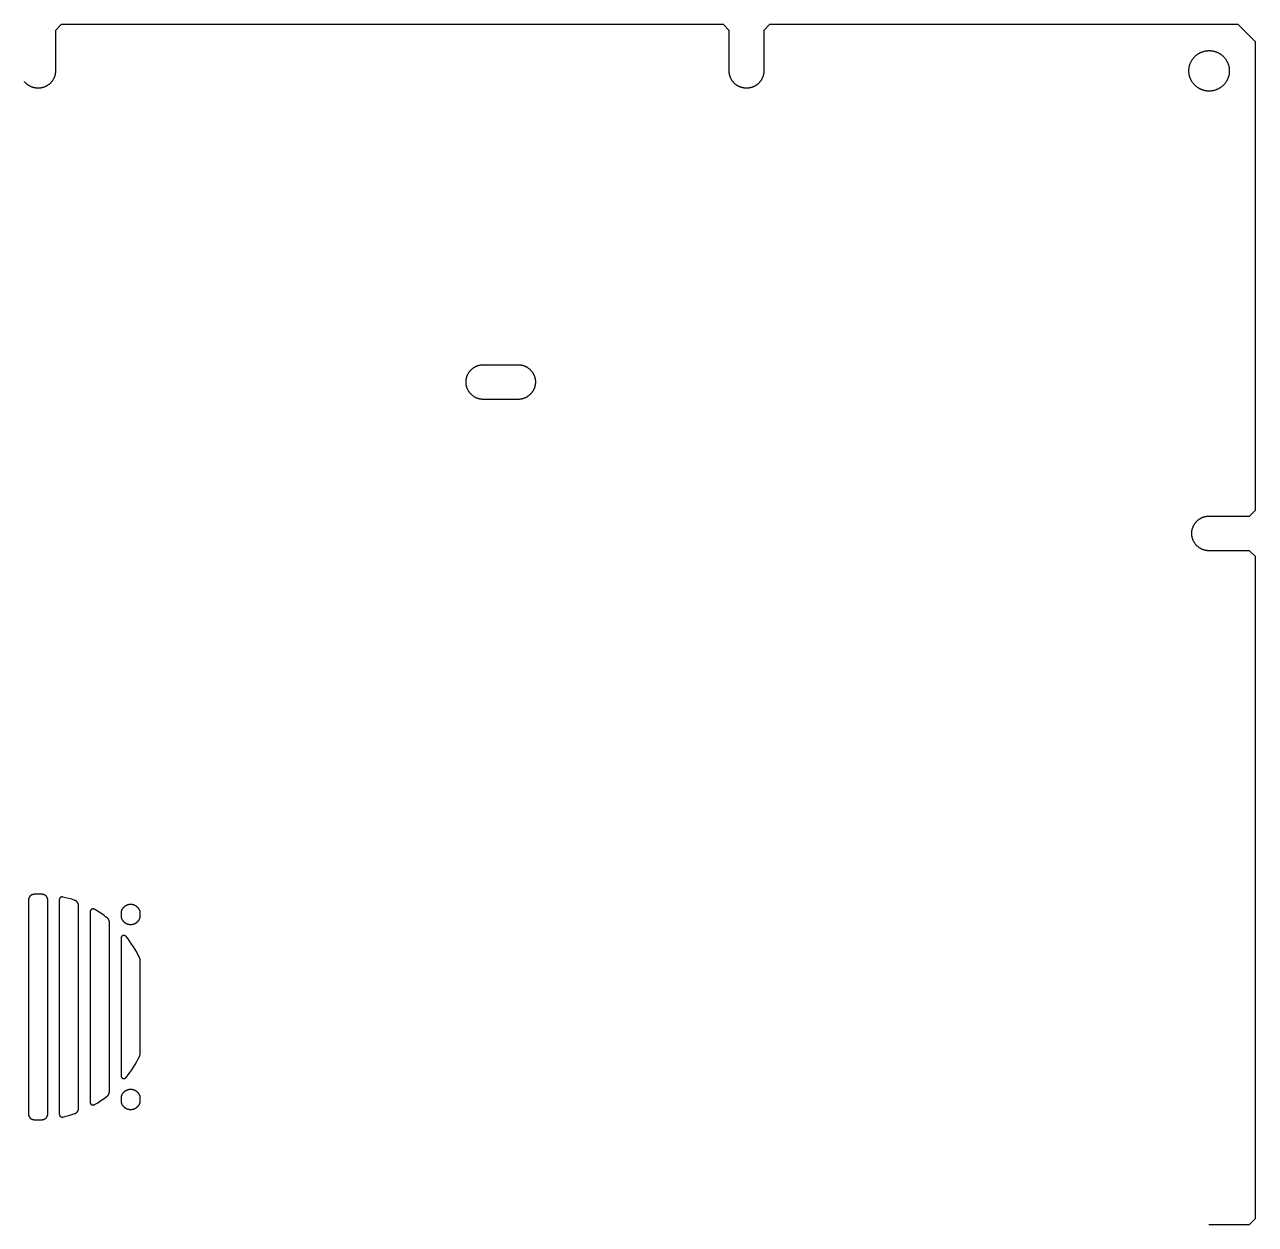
# Model space of a CAD drawing. Extents: x -931 to -510, y 22 to 443.
# Drawn here: x -722.9 to -510, y 235.5 to 443 of the extents above; entities that cross this region are included whole.
import ezdxf

# ---------------------------------------------------------------- set-up
doc = ezdxf.new("R2010")
doc.units = 0
doc.layers.add('000__杂项', color=18, linetype='CONTINUOUS')

msp = doc.modelspace()

# ---------------------------------------------------------------- linework, layer by layer
at = {"layer": '000__杂项'}
for points in [[(-716.53, 443), (-717.53, 442)], [(-602.03, 443), (-716.53, 443)], [(-601.03, 442), (-602.03, 443)], [(-594.03, 443), (-595.03, 442)], [(-513.03, 443), (-594.03, 443)], [(-510.03, 440), (-513.03, 443)], [(-717.53, 442), (-717.53, 435)], [(-601.03, 435), (-601.03, 442)], [(-595.03, 442), (-595.03, 435)], [(-510.03, 359), (-510.03, 440)], [(-717.53, 435), (-717.54, 434.93), (-717.54, 434.87), (-717.54, 434.8), (-717.55, 434.73), (-717.55, 434.66), (-717.56, 434.59), (-717.57, 434.52), (-717.58, 434.45), (-717.6, 434.38), (-717.61, 434.31), (-717.63, 434.24), (-717.65, 434.17), (-717.67, 434.1), (-717.69, 434.03), (-717.72, 433.97), (-717.75, 433.9), (-717.77, 433.83), (-717.8, 433.76), (-717.84, 433.69), (-717.87, 433.62), (-717.91, 433.56), (-717.94, 433.49), (-717.98, 433.42), (-718.02, 433.36), (-718.07, 433.29), (-718.11, 433.23), (-718.16, 433.17), (-718.21, 433.11), (-718.26, 433.05), (-718.31, 432.99), (-718.36, 432.93), (-718.41, 432.88), (-718.47, 432.82), (-718.53, 432.77), (-718.58, 432.72), (-718.64, 432.67), (-718.7, 432.62), (-718.77, 432.58), (-718.83, 432.53), (-718.89, 432.49), (-718.96, 432.45), (-719.02, 432.41), (-719.09, 432.37), (-719.16, 432.34), (-719.22, 432.3), (-719.29, 432.27), (-719.36, 432.24), (-719.43, 432.21), (-719.5, 432.18), (-719.57, 432.16), (-719.64, 432.14), (-719.71, 432.12), (-719.78, 432.1), (-719.85, 432.08), (-719.92, 432.06), (-719.99, 432.05), (-720.06, 432.04), (-720.13, 432.03), (-720.2, 432.02), (-720.27, 432.01), (-720.33, 432.01), (-720.4, 432), (-720.47, 432), (-720.53, 432), (-720.6, 432), (-720.67, 432), (-720.74, 432.01), (-720.8, 432.01), (-720.87, 432.02), (-720.94, 432.03), (-721.01, 432.04), (-721.08, 432.05), (-721.15, 432.06), (-721.22, 432.08), (-721.29, 432.1), (-721.36, 432.12), (-721.43, 432.14), (-721.5, 432.16), (-721.57, 432.18), (-721.64, 432.21), (-721.71, 432.24), (-721.78, 432.27), (-721.85, 432.3), (-721.91, 432.34), (-721.98, 432.37), (-722.05, 432.41), (-722.11, 432.45), (-722.18, 432.49), (-722.24, 432.53), (-722.3, 432.58), (-722.37, 432.62), (-722.43, 432.67), (-722.49, 432.72), (-722.54, 432.77), (-722.6, 432.82), (-722.66, 432.88), (-722.71, 432.93), (-722.76, 432.99), (-722.81, 433.05), (-722.86, 433.11), (-722.91, 433.17)], [(-595.03, 435), (-595.04, 434.93), (-595.04, 434.87), (-595.04, 434.8), (-595.05, 434.73), (-595.05, 434.66), (-595.06, 434.59), (-595.07, 434.52), (-595.08, 434.45), (-595.1, 434.38), (-595.11, 434.31), (-595.13, 434.24), (-595.15, 434.17), (-595.17, 434.1), (-595.19, 434.03), (-595.22, 433.97), (-595.25, 433.9), (-595.27, 433.83), (-595.3, 433.76), (-595.34, 433.69), (-595.37, 433.62), (-595.41, 433.56), (-595.44, 433.49), (-595.48, 433.42), (-595.52, 433.36), (-595.57, 433.29), (-595.61, 433.23), (-595.66, 433.17), (-595.71, 433.11), (-595.76, 433.05), (-595.81, 432.99), (-595.86, 432.93), (-595.91, 432.88), (-595.97, 432.82), (-596.03, 432.77), (-596.08, 432.72), (-596.14, 432.67), (-596.2, 432.62), (-596.27, 432.58), (-596.33, 432.53), (-596.39, 432.49), (-596.46, 432.45), (-596.52, 432.41), (-596.59, 432.37), (-596.66, 432.34), (-596.72, 432.3), (-596.79, 432.27), (-596.86, 432.24), (-596.93, 432.21), (-597, 432.18), (-597.07, 432.16), (-597.14, 432.14), (-597.21, 432.12), (-597.28, 432.1), (-597.35, 432.08), (-597.42, 432.06), (-597.49, 432.05), (-597.56, 432.04), (-597.63, 432.03), (-597.7, 432.02), (-597.77, 432.01), (-597.83, 432.01), (-597.9, 432), (-597.97, 432), (-598.03, 432), (-598.1, 432), (-598.17, 432), (-598.24, 432.01), (-598.3, 432.01), (-598.37, 432.02), (-598.44, 432.03), (-598.51, 432.04), (-598.58, 432.05), (-598.65, 432.06), (-598.72, 432.08), (-598.79, 432.1), (-598.86, 432.12), (-598.93, 432.14), (-599, 432.16), (-599.07, 432.18), (-599.14, 432.21), (-599.21, 432.24), (-599.28, 432.27), (-599.35, 432.3), (-599.41, 432.34), (-599.48, 432.37), (-599.55, 432.41), (-599.61, 432.45), (-599.68, 432.49), (-599.74, 432.53), (-599.8, 432.58), (-599.87, 432.62), (-599.93, 432.67), (-599.99, 432.72), (-600.04, 432.77), (-600.1, 432.82), (-600.16, 432.88), (-600.21, 432.93), (-600.26, 432.99), (-600.31, 433.05), (-600.36, 433.11), (-600.41, 433.17), (-600.46, 433.23), (-600.5, 433.29), (-600.55, 433.36), (-600.59, 433.42), (-600.63, 433.49), (-600.66, 433.56), (-600.7, 433.62), (-600.73, 433.69), (-600.77, 433.76), (-600.8, 433.83), (-600.82, 433.9), (-600.85, 433.97), (-600.88, 434.03), (-600.9, 434.1), (-600.92, 434.17), (-600.94, 434.24), (-600.96, 434.31), (-600.97, 434.38), (-600.98, 434.45), (-601, 434.52), (-601.01, 434.59), (-601.02, 434.66), (-601.02, 434.73), (-601.03, 434.8), (-601.03, 434.87), (-601.03, 434.93), (-601.03, 435)], [(-643.54, 378.18), (-643.6, 378.18), (-643.67, 378.19), (-643.74, 378.19), (-643.81, 378.2), (-643.87, 378.2), (-643.94, 378.21), (-644.01, 378.22), (-644.08, 378.23), (-644.15, 378.25), (-644.22, 378.26), (-644.29, 378.28), (-644.36, 378.3), (-644.43, 378.32), (-644.5, 378.34), (-644.57, 378.37), (-644.64, 378.39), (-644.71, 378.42), (-644.78, 378.45), (-644.85, 378.48), (-644.91, 378.52), (-644.98, 378.55), (-645.05, 378.59), (-645.11, 378.63), (-645.18, 378.67), (-645.24, 378.72), (-645.3, 378.76), (-645.37, 378.81), (-645.43, 378.85), (-645.49, 378.9), (-645.55, 378.96), (-645.6, 379.01), (-645.66, 379.06), (-645.71, 379.12), (-645.76, 379.17), (-645.82, 379.23), (-645.87, 379.29), (-645.91, 379.35), (-645.96, 379.42), (-646, 379.48), (-646.05, 379.54), (-646.09, 379.61), (-646.13, 379.67), (-646.17, 379.74), (-646.2, 379.81), (-646.24, 379.87), (-646.27, 379.94), (-646.3, 380.01), (-646.33, 380.08), (-646.35, 380.15), (-646.38, 380.22), (-646.4, 380.29), (-646.42, 380.36), (-646.44, 380.43), (-646.46, 380.5), (-646.47, 380.57), (-646.49, 380.64), (-646.5, 380.71), (-646.51, 380.78), (-646.52, 380.85), (-646.52, 380.91), (-646.53, 380.98), (-646.53, 381.05), (-646.54, 381.12), (-646.54, 381.18), (-646.54, 381.25), (-646.53, 381.32), (-646.53, 381.38), (-646.52, 381.45), (-646.52, 381.52), (-646.51, 381.59), (-646.5, 381.66), (-646.49, 381.73), (-646.47, 381.8), (-646.46, 381.87), (-646.44, 381.94), (-646.42, 382.01), (-646.4, 382.08), (-646.38, 382.15), (-646.35, 382.22), (-646.33, 382.29), (-646.3, 382.36), (-646.27, 382.43), (-646.24, 382.49), (-646.2, 382.56), (-646.17, 382.63), (-646.13, 382.69), (-646.09, 382.76), (-646.05, 382.83), (-646, 382.89), (-645.96, 382.95), (-645.91, 383.01), (-645.87, 383.07), (-645.82, 383.13), (-645.76, 383.19), (-645.71, 383.25), (-645.66, 383.3), (-645.6, 383.36), (-645.55, 383.41), (-645.49, 383.46), (-645.43, 383.51), (-645.37, 383.56), (-645.3, 383.61), (-645.24, 383.65), (-645.18, 383.69), (-645.11, 383.74), (-645.05, 383.78), (-644.98, 383.81), (-644.91, 383.85), (-644.85, 383.88), (-644.78, 383.91), (-644.71, 383.94), (-644.64, 383.97), (-644.57, 384), (-644.5, 384.02), (-644.43, 384.05), (-644.36, 384.07), (-644.29, 384.09), (-644.22, 384.1), (-644.15, 384.12), (-644.08, 384.13), (-644.01, 384.15), (-643.94, 384.16), (-643.87, 384.16), (-643.81, 384.17), (-643.74, 384.18), (-643.67, 384.18), (-643.6, 384.18), (-643.54, 384.18)], [(-643.54, 384.18), (-637.54, 384.18)], [(-637.54, 384.18), (-637.47, 384.18), (-637.4, 384.18), (-637.34, 384.18), (-637.27, 384.17), (-637.2, 384.16), (-637.13, 384.16), (-637.06, 384.15), (-636.99, 384.13), (-636.92, 384.12), (-636.85, 384.1), (-636.78, 384.09), (-636.71, 384.07), (-636.64, 384.05), (-636.57, 384.02), (-636.5, 384), (-636.43, 383.97), (-636.36, 383.94), (-636.29, 383.91), (-636.23, 383.88), (-636.16, 383.85), (-636.09, 383.81), (-636.03, 383.78), (-635.96, 383.74), (-635.89, 383.69), (-635.83, 383.65), (-635.77, 383.61), (-635.71, 383.56), (-635.65, 383.51), (-635.59, 383.46), (-635.53, 383.41), (-635.47, 383.36), (-635.42, 383.3), (-635.36, 383.25), (-635.31, 383.19), (-635.26, 383.13), (-635.21, 383.07), (-635.16, 383.01), (-635.11, 382.95), (-635.07, 382.89), (-635.03, 382.83), (-634.98, 382.76), (-634.95, 382.69), (-634.91, 382.63), (-634.87, 382.56), (-634.84, 382.49), (-634.81, 382.43), (-634.78, 382.36), (-634.75, 382.29), (-634.72, 382.22), (-634.7, 382.15), (-634.67, 382.08), (-634.65, 382.01), (-634.63, 381.94), (-634.62, 381.87), (-634.6, 381.8), (-634.59, 381.73), (-634.57, 381.66), (-634.56, 381.59), (-634.56, 381.52), (-634.55, 381.45), (-634.54, 381.38), (-634.54, 381.32), (-634.54, 381.25), (-634.54, 381.18), (-634.54, 381.12), (-634.54, 381.05), (-634.54, 380.98), (-634.55, 380.91), (-634.56, 380.85), (-634.56, 380.78), (-634.57, 380.71), (-634.59, 380.64), (-634.6, 380.57), (-634.62, 380.5), (-634.63, 380.43), (-634.65, 380.36), (-634.67, 380.29), (-634.7, 380.22), (-634.72, 380.15), (-634.75, 380.08), (-634.78, 380.01), (-634.81, 379.94), (-634.84, 379.87), (-634.87, 379.81), (-634.91, 379.74), (-634.95, 379.67), (-634.98, 379.61), (-635.03, 379.54), (-635.07, 379.48), (-635.11, 379.42), (-635.16, 379.35), (-635.21, 379.29), (-635.26, 379.23), (-635.31, 379.17), (-635.36, 379.12), (-635.42, 379.06), (-635.47, 379.01), (-635.53, 378.96), (-635.59, 378.9), (-635.65, 378.85), (-635.71, 378.81), (-635.77, 378.76), (-635.83, 378.72), (-635.89, 378.67), (-635.96, 378.63), (-636.03, 378.59), (-636.09, 378.55), (-636.16, 378.52), (-636.23, 378.48), (-636.29, 378.45), (-636.36, 378.42), (-636.43, 378.39), (-636.5, 378.37), (-636.57, 378.34), (-636.64, 378.32), (-636.71, 378.3), (-636.78, 378.28), (-636.85, 378.26), (-636.92, 378.25), (-636.99, 378.23), (-637.06, 378.22), (-637.13, 378.21), (-637.2, 378.2), (-637.27, 378.2), (-637.34, 378.19), (-637.4, 378.19), (-637.47, 378.18), (-637.54, 378.18)], [(-637.54, 378.18), (-643.54, 378.18)], [(-518.03, 352), (-518.1, 352), (-518.17, 352), (-518.24, 352.01), (-518.3, 352.01), (-518.37, 352.02), (-518.44, 352.03), (-518.51, 352.04), (-518.58, 352.05), (-518.65, 352.06), (-518.72, 352.08), (-518.79, 352.1), (-518.86, 352.12), (-518.93, 352.14), (-519, 352.16), (-519.07, 352.18), (-519.14, 352.21), (-519.21, 352.24), (-519.28, 352.27), (-519.35, 352.3), (-519.41, 352.34), (-519.48, 352.37), (-519.55, 352.41), (-519.61, 352.45), (-519.68, 352.49), (-519.74, 352.53), (-519.8, 352.58), (-519.87, 352.62), (-519.93, 352.67), (-519.99, 352.72), (-520.04, 352.77), (-520.1, 352.82), (-520.16, 352.88), (-520.21, 352.93), (-520.26, 352.99), (-520.31, 353.05), (-520.36, 353.11), (-520.41, 353.17), (-520.46, 353.23), (-520.5, 353.29), (-520.55, 353.36), (-520.59, 353.42), (-520.63, 353.49), (-520.66, 353.56), (-520.7, 353.62), (-520.73, 353.69), (-520.77, 353.76), (-520.8, 353.83), (-520.82, 353.9), (-520.85, 353.97), (-520.88, 354.03), (-520.9, 354.1), (-520.92, 354.17), (-520.94, 354.24), (-520.96, 354.31), (-520.97, 354.38), (-520.98, 354.45), (-521, 354.52), (-521.01, 354.59), (-521.02, 354.66), (-521.02, 354.73), (-521.03, 354.8), (-521.03, 354.87), (-521.03, 354.93), (-521.03, 355), (-521.03, 355.07), (-521.03, 355.13), (-521.03, 355.2), (-521.02, 355.27), (-521.02, 355.34), (-521.01, 355.41), (-521, 355.48), (-520.98, 355.55), (-520.97, 355.62), (-520.96, 355.69), (-520.94, 355.76), (-520.92, 355.83), (-520.9, 355.9), (-520.88, 355.97), (-520.85, 356.03), (-520.82, 356.1), (-520.8, 356.17), (-520.77, 356.24), (-520.73, 356.31), (-520.7, 356.38), (-520.66, 356.44), (-520.63, 356.51), (-520.59, 356.58), (-520.55, 356.64), (-520.5, 356.71), (-520.46, 356.77), (-520.41, 356.83), (-520.36, 356.89), (-520.31, 356.95), (-520.26, 357.01), (-520.21, 357.07), (-520.16, 357.12), (-520.1, 357.18), (-520.04, 357.23), (-519.99, 357.28), (-519.93, 357.33), (-519.87, 357.38), (-519.8, 357.42), (-519.74, 357.47), (-519.68, 357.51), (-519.61, 357.55), (-519.55, 357.59), (-519.48, 357.63), (-519.41, 357.66), (-519.35, 357.7), (-519.28, 357.73), (-519.21, 357.76), (-519.14, 357.79), (-519.07, 357.82), (-519, 357.84), (-518.93, 357.86), (-518.86, 357.88), (-518.79, 357.9), (-518.72, 357.92), (-518.65, 357.94), (-518.58, 357.95), (-518.51, 357.96), (-518.44, 357.97), (-518.37, 357.98), (-518.3, 357.99), (-518.24, 357.99), (-518.17, 358), (-518.1, 358), (-518.03, 358)], [(-518.03, 358), (-511.03, 358)], [(-511.03, 358), (-510.03, 359)], [(-511.03, 352), (-518.03, 352)], [(-510.03, 351), (-511.03, 352)], [(-510.03, 236.5), (-510.03, 351)], [(-718.87, 291.59), (-718.87, 291.61), (-718.87, 291.63), (-718.87, 291.65), (-718.87, 291.67), (-718.87, 291.7), (-718.88, 291.72), (-718.88, 291.74), (-718.88, 291.76), (-718.89, 291.79), (-718.89, 291.81), (-718.9, 291.83), (-718.9, 291.85), (-718.91, 291.88), (-718.92, 291.9), (-718.93, 291.92), (-718.93, 291.95), (-718.94, 291.97), (-718.95, 291.99), (-718.96, 292.01), (-718.97, 292.03), (-718.99, 292.06), (-719, 292.08), (-719.01, 292.1), (-719.02, 292.12), (-719.04, 292.14), (-719.05, 292.16), (-719.07, 292.18), (-719.08, 292.2), (-719.1, 292.22), (-719.11, 292.24), (-719.13, 292.26), (-719.15, 292.28), (-719.16, 292.3), (-719.18, 292.31), (-719.2, 292.33), (-719.22, 292.35), (-719.24, 292.36), (-719.26, 292.38), (-719.28, 292.39), (-719.3, 292.41), (-719.32, 292.42), (-719.34, 292.44), (-719.36, 292.45), (-719.38, 292.46), (-719.41, 292.47), (-719.43, 292.48), (-719.45, 292.49), (-719.47, 292.5), (-719.49, 292.51), (-719.52, 292.52), (-719.54, 292.53), (-719.56, 292.54), (-719.59, 292.55), (-719.61, 292.55), (-719.63, 292.56), (-719.65, 292.56), (-719.68, 292.57), (-719.7, 292.57), (-719.72, 292.58), (-719.74, 292.58), (-719.77, 292.58), (-719.79, 292.58), (-719.81, 292.58), (-719.83, 292.59), (-720.18, 292.6), (-720.53, 292.6), (-720.89, 292.6), (-721.24, 292.59), (-721.26, 292.58), (-721.28, 292.58), (-721.3, 292.58), (-721.33, 292.58), (-721.35, 292.58), (-721.37, 292.57), (-721.39, 292.57), (-721.42, 292.56), (-721.44, 292.56), (-721.46, 292.55), (-721.48, 292.55), (-721.51, 292.54), (-721.53, 292.53), (-721.55, 292.52), (-721.58, 292.51), (-721.6, 292.5), (-721.62, 292.49), (-721.64, 292.48), (-721.66, 292.47), (-721.69, 292.46), (-721.71, 292.45), (-721.73, 292.44), (-721.75, 292.42), (-721.77, 292.41), (-721.79, 292.39), (-721.81, 292.38), (-721.83, 292.36), (-721.85, 292.35), (-721.87, 292.33), (-721.89, 292.31), (-721.91, 292.3), (-721.92, 292.28), (-721.94, 292.26), (-721.96, 292.24), (-721.97, 292.22), (-721.99, 292.2), (-722, 292.18), (-722.02, 292.16), (-722.03, 292.14), (-722.05, 292.12), (-722.06, 292.1), (-722.07, 292.08), (-722.08, 292.06), (-722.1, 292.03), (-722.11, 292.01), (-722.12, 291.99), (-722.13, 291.97), (-722.14, 291.95), (-722.14, 291.92), (-722.15, 291.9), (-722.16, 291.88), (-722.16, 291.85), (-722.17, 291.83), (-722.18, 291.81), (-722.18, 291.79), (-722.19, 291.76), (-722.19, 291.74), (-722.19, 291.72), (-722.2, 291.7), (-722.2, 291.67), (-722.2, 291.65), (-722.2, 291.63), (-722.2, 291.61), (-722.2, 291.59)], [(-722.2, 291.59), (-722.2, 254.61)], [(-718.87, 254.61), (-718.87, 291.59)], [(-716.26, 292.12), (-716.27, 292.13), (-716.28, 292.13), (-716.3, 292.13), (-716.31, 292.13), (-716.32, 292.13), (-716.33, 292.13), (-716.35, 292.14), (-716.36, 292.14), (-716.37, 292.14), (-716.39, 292.14), (-716.4, 292.14), (-716.41, 292.13), (-716.43, 292.13), (-716.44, 292.13), (-716.46, 292.13), (-716.47, 292.13), (-716.48, 292.12), (-716.5, 292.12), (-716.51, 292.12), (-716.52, 292.11), (-716.54, 292.11), (-716.55, 292.1), (-716.57, 292.1), (-716.58, 292.09), (-716.59, 292.08), (-716.61, 292.08), (-716.62, 292.07), (-716.63, 292.06), (-716.64, 292.05), (-716.66, 292.04), (-716.67, 292.04), (-716.68, 292.03), (-716.69, 292.02), (-716.7, 292.01), (-716.71, 292), (-716.73, 291.99), (-716.74, 291.98), (-716.75, 291.96), (-716.75, 291.95), (-716.76, 291.94), (-716.77, 291.93), (-716.78, 291.92), (-716.79, 291.91), (-716.8, 291.89), (-716.8, 291.88), (-716.81, 291.87), (-716.82, 291.85), (-716.82, 291.84), (-716.83, 291.83), (-716.83, 291.82), (-716.84, 291.8), (-716.84, 291.79), (-716.85, 291.78), (-716.85, 291.76), (-716.85, 291.75), (-716.86, 291.74), (-716.86, 291.72), (-716.86, 291.71), (-716.86, 291.7), (-716.87, 291.69), (-716.87, 291.67), (-716.87, 291.66), (-716.87, 291.65), (-716.87, 291.64)], [(-716.87, 291.64), (-716.87, 254.56)], [(-713.53, 290.6), (-713.54, 290.63), (-713.54, 290.65), (-713.54, 290.67), (-713.54, 290.69), (-713.54, 290.7), (-713.54, 290.72), (-713.54, 290.74), (-713.55, 290.76), (-713.55, 290.78), (-713.55, 290.79), (-713.56, 290.81), (-713.56, 290.83), (-713.57, 290.85), (-713.57, 290.87), (-713.58, 290.88), (-713.58, 290.9), (-713.59, 290.92), (-713.59, 290.94), (-713.6, 290.96), (-713.61, 290.98), (-713.62, 290.99), (-713.62, 291.01), (-713.63, 291.03), (-713.64, 291.05), (-713.65, 291.06), (-713.66, 291.08), (-713.67, 291.1), (-713.68, 291.12), (-713.69, 291.13), (-713.7, 291.15), (-713.71, 291.17), (-713.72, 291.18), (-713.73, 291.2), (-713.75, 291.21), (-713.76, 291.23), (-713.77, 291.25), (-713.79, 291.26), (-713.8, 291.28), (-713.81, 291.29), (-713.83, 291.31), (-713.84, 291.32), (-713.86, 291.33), (-713.87, 291.35), (-713.89, 291.36), (-713.9, 291.37), (-713.92, 291.39), (-713.93, 291.4), (-713.95, 291.41), (-713.97, 291.42), (-713.98, 291.43), (-714, 291.44), (-714.02, 291.45), (-714.03, 291.46), (-714.05, 291.47), (-714.07, 291.48), (-714.09, 291.49), (-714.1, 291.5), (-714.12, 291.51), (-714.14, 291.52), (-714.16, 291.52), (-714.17, 291.53), (-714.19, 291.54), (-714.21, 291.54), (-714.73, 291.72), (-715.25, 291.87), (-715.76, 292), (-716.26, 292.12)], [(-713.53, 255.6), (-713.53, 290.6)], [(-710.78, 289.99), (-710.8, 289.99), (-710.81, 290), (-710.82, 290.01), (-710.83, 290.01), (-710.85, 290.02), (-710.86, 290.02), (-710.88, 290.03), (-710.89, 290.03), (-710.9, 290.04), (-710.92, 290.04), (-710.94, 290.04), (-710.95, 290.05), (-710.97, 290.05), (-710.98, 290.05), (-711, 290.05), (-711.02, 290.05), (-711.03, 290.05), (-711.05, 290.05), (-711.07, 290.05), (-711.08, 290.05), (-711.1, 290.05), (-711.12, 290.05), (-711.13, 290.04), (-711.14, 290.04), (-711.14, 290.04), (-711.15, 290.04), (-711.16, 290.04), (-711.17, 290.03), (-711.18, 290.03), (-711.19, 290.03), (-711.19, 290.03), (-711.2, 290.02), (-711.21, 290.02), (-711.22, 290.02), (-711.23, 290.01), (-711.24, 290.01), (-711.24, 290.01), (-711.25, 290), (-711.26, 290), (-711.27, 289.99), (-711.28, 289.99), (-711.28, 289.99), (-711.29, 289.98), (-711.3, 289.98), (-711.31, 289.97), (-711.32, 289.97), (-711.32, 289.96), (-711.33, 289.96), (-711.34, 289.95), (-711.34, 289.95), (-711.35, 289.94), (-711.36, 289.93), (-711.37, 289.93), (-711.37, 289.92), (-711.38, 289.92), (-711.38, 289.91), (-711.39, 289.9), (-711.4, 289.9), (-711.4, 289.89), (-711.41, 289.88), (-711.41, 289.88), (-711.42, 289.87), (-711.43, 289.86), (-711.44, 289.84), (-711.45, 289.83), (-711.46, 289.82), (-711.47, 289.8), (-711.48, 289.79), (-711.48, 289.77), (-711.49, 289.76), (-711.5, 289.74), (-711.5, 289.73), (-711.51, 289.71), (-711.51, 289.7), (-711.52, 289.68), (-711.52, 289.67), (-711.52, 289.65), (-711.53, 289.64), (-711.53, 289.62), (-711.53, 289.61), (-711.53, 289.59), (-711.53, 289.58), (-711.53, 289.57), (-711.53, 289.55)], [(-711.53, 289.55), (-711.53, 256.64)], [(-708.2, 287.72), (-708.2, 287.75), (-708.2, 287.77), (-708.2, 287.8), (-708.21, 287.82), (-708.21, 287.85), (-708.21, 287.88), (-708.22, 287.9), (-708.22, 287.93), (-708.23, 287.96), (-708.24, 287.98), (-708.24, 288.01), (-708.25, 288.04), (-708.26, 288.07), (-708.27, 288.09), (-708.28, 288.12), (-708.3, 288.14), (-708.31, 288.17), (-708.32, 288.2), (-708.34, 288.22), (-708.35, 288.25), (-708.37, 288.27), (-708.38, 288.3), (-708.4, 288.32), (-708.42, 288.34), (-708.44, 288.37), (-708.46, 288.39), (-708.48, 288.41), (-708.5, 288.43), (-708.52, 288.45), (-708.54, 288.47), (-708.57, 288.49), (-708.59, 288.51), (-708.87, 288.72), (-709.14, 288.92), (-709.69, 289.31), (-710.24, 289.66), (-710.78, 289.99)], [(-702.87, 289.54), (-702.88, 289.58), (-702.89, 289.61), (-702.9, 289.64), (-702.91, 289.68), (-702.92, 289.71), (-702.93, 289.74), (-702.95, 289.77), (-702.96, 289.81), (-702.98, 289.84), (-702.99, 289.87), (-703.01, 289.9), (-703.03, 289.94), (-703.04, 289.97), (-703.06, 290), (-703.08, 290.03), (-703.1, 290.06), (-703.12, 290.09), (-703.14, 290.12), (-703.17, 290.15), (-703.19, 290.18), (-703.21, 290.21), (-703.24, 290.23), (-703.26, 290.26), (-703.29, 290.29), (-703.31, 290.31), (-703.34, 290.34), (-703.36, 290.37), (-703.39, 290.39), (-703.42, 290.41), (-703.45, 290.44), (-703.48, 290.46), (-703.5, 290.48), (-703.53, 290.5), (-703.56, 290.52), (-703.59, 290.54), (-703.63, 290.56), (-703.66, 290.58), (-703.69, 290.6), (-703.72, 290.62), (-703.75, 290.64), (-703.78, 290.65), (-703.82, 290.67), (-703.85, 290.68), (-703.88, 290.69), (-703.91, 290.71), (-703.95, 290.72), (-703.98, 290.73), (-704.01, 290.74), (-704.05, 290.75), (-704.08, 290.76), (-704.11, 290.77), (-704.15, 290.78), (-704.18, 290.79), (-704.21, 290.79), (-704.24, 290.8), (-704.28, 290.8), (-704.31, 290.81), (-704.34, 290.81), (-704.38, 290.82), (-704.41, 290.82), (-704.44, 290.82), (-704.47, 290.82), (-704.5, 290.82), (-704.53, 290.82), (-704.57, 290.82), (-704.6, 290.82), (-704.63, 290.82), (-704.66, 290.82), (-704.69, 290.82), (-704.73, 290.81), (-704.76, 290.81), (-704.79, 290.8), (-704.83, 290.8), (-704.86, 290.79), (-704.89, 290.79), (-704.92, 290.78), (-704.96, 290.77), (-704.99, 290.76), (-705.02, 290.75), (-705.06, 290.74), (-705.09, 290.73), (-705.12, 290.72), (-705.16, 290.71), (-705.19, 290.69), (-705.22, 290.68), (-705.25, 290.67), (-705.29, 290.65), (-705.32, 290.64), (-705.35, 290.62), (-705.38, 290.6), (-705.41, 290.58), (-705.44, 290.56), (-705.48, 290.54), (-705.51, 290.52), (-705.54, 290.5), (-705.56, 290.48), (-705.59, 290.46), (-705.62, 290.44), (-705.65, 290.41), (-705.68, 290.39), (-705.71, 290.37), (-705.73, 290.34), (-705.76, 290.31), (-705.78, 290.29), (-705.81, 290.26), (-705.83, 290.23), (-705.86, 290.21), (-705.88, 290.18), (-705.9, 290.15), (-705.93, 290.12), (-705.95, 290.09), (-705.97, 290.06), (-705.99, 290.03), (-706.01, 290), (-706.03, 289.97), (-706.04, 289.94), (-706.06, 289.9), (-706.08, 289.87), (-706.09, 289.84), (-706.11, 289.81), (-706.12, 289.77), (-706.14, 289.74), (-706.15, 289.71), (-706.16, 289.68), (-706.17, 289.64), (-706.18, 289.61), (-706.19, 289.58), (-706.2, 289.54)], [(-706.2, 289.54), (-706.2, 288.65)], [(-702.87, 288.65), (-702.87, 289.54)], [(-708.2, 258.48), (-708.2, 287.72)], [(-706.2, 288.65), (-706.19, 288.62), (-706.18, 288.59), (-706.17, 288.55), (-706.16, 288.52), (-706.15, 288.49), (-706.14, 288.46), (-706.12, 288.42), (-706.11, 288.39), (-706.09, 288.36), (-706.08, 288.33), (-706.06, 288.29), (-706.04, 288.26), (-706.03, 288.23), (-706.01, 288.2), (-705.99, 288.17), (-705.97, 288.14), (-705.95, 288.11), (-705.93, 288.08), (-705.9, 288.05), (-705.88, 288.02), (-705.86, 287.99), (-705.83, 287.96), (-705.81, 287.94), (-705.78, 287.91), (-705.76, 287.88), (-705.73, 287.86), (-705.71, 287.83), (-705.68, 287.81), (-705.65, 287.78), (-705.62, 287.76), (-705.59, 287.74), (-705.56, 287.71), (-705.54, 287.69), (-705.51, 287.67), (-705.48, 287.65), (-705.44, 287.63), (-705.41, 287.61), (-705.38, 287.6), (-705.35, 287.58), (-705.32, 287.56), (-705.29, 287.55), (-705.25, 287.53), (-705.22, 287.52), (-705.19, 287.5), (-705.16, 287.49), (-705.12, 287.48), (-705.09, 287.47), (-705.06, 287.45), (-705.02, 287.44), (-704.99, 287.44), (-704.96, 287.43), (-704.92, 287.42), (-704.89, 287.41), (-704.86, 287.4), (-704.83, 287.4), (-704.79, 287.39), (-704.76, 287.39), (-704.73, 287.38), (-704.69, 287.38), (-704.66, 287.38), (-704.63, 287.38), (-704.6, 287.37), (-704.57, 287.37), (-704.53, 287.37), (-704.5, 287.37), (-704.47, 287.37), (-704.44, 287.38), (-704.41, 287.38), (-704.38, 287.38), (-704.34, 287.38), (-704.31, 287.39), (-704.28, 287.39), (-704.24, 287.4), (-704.21, 287.4), (-704.18, 287.41), (-704.15, 287.42), (-704.11, 287.43), (-704.08, 287.44), (-704.05, 287.44), (-704.01, 287.45), (-703.98, 287.47), (-703.95, 287.48), (-703.91, 287.49), (-703.88, 287.5), (-703.85, 287.52), (-703.82, 287.53), (-703.78, 287.55), (-703.75, 287.56), (-703.72, 287.58), (-703.69, 287.6), (-703.66, 287.61), (-703.63, 287.63), (-703.59, 287.65), (-703.56, 287.67), (-703.53, 287.69), (-703.5, 287.71), (-703.48, 287.74), (-703.45, 287.76), (-703.42, 287.78), (-703.39, 287.81), (-703.36, 287.83), (-703.34, 287.86), (-703.31, 287.88), (-703.29, 287.91), (-703.26, 287.94), (-703.24, 287.96), (-703.21, 287.99), (-703.19, 288.02), (-703.17, 288.05), (-703.14, 288.08), (-703.12, 288.11), (-703.1, 288.14), (-703.08, 288.17), (-703.06, 288.2), (-703.04, 288.23), (-703.03, 288.26), (-703.01, 288.29), (-702.99, 288.33), (-702.98, 288.36), (-702.96, 288.39), (-702.95, 288.42), (-702.93, 288.46), (-702.92, 288.49), (-702.91, 288.52), (-702.9, 288.55), (-702.89, 288.59), (-702.88, 288.62), (-702.87, 288.65)], [(-705.31, 285.28), (-705.32, 285.3), (-705.33, 285.31), (-705.34, 285.32), (-705.35, 285.33), (-705.36, 285.34), (-705.38, 285.35), (-705.39, 285.36), (-705.4, 285.37), (-705.42, 285.38), (-705.42, 285.39), (-705.43, 285.39), (-705.44, 285.4), (-705.45, 285.4), (-705.46, 285.41), (-705.46, 285.41), (-705.47, 285.42), (-705.48, 285.42), (-705.49, 285.42), (-705.5, 285.43), (-705.51, 285.43), (-705.51, 285.44), (-705.52, 285.44), (-705.53, 285.44), (-705.54, 285.45), (-705.55, 285.45), (-705.56, 285.45), (-705.57, 285.45), (-705.58, 285.46), (-705.59, 285.46), (-705.6, 285.46), (-705.61, 285.46), (-705.62, 285.47), (-705.63, 285.47), (-705.64, 285.47), (-705.65, 285.47), (-705.66, 285.47), (-705.67, 285.47), (-705.68, 285.47), (-705.69, 285.47), (-705.71, 285.47), (-705.72, 285.47), (-705.73, 285.47), (-705.74, 285.47), (-705.75, 285.47), (-705.76, 285.47), (-705.77, 285.47), (-705.78, 285.47), (-705.79, 285.46), (-705.8, 285.46), (-705.81, 285.46), (-705.82, 285.46), (-705.84, 285.45), (-705.85, 285.45), (-705.86, 285.45), (-705.87, 285.44), (-705.88, 285.44), (-705.89, 285.44), (-705.9, 285.43), (-705.91, 285.43), (-705.92, 285.42), (-705.93, 285.42), (-705.94, 285.41), (-705.95, 285.41), (-705.96, 285.4), (-705.97, 285.4), (-705.98, 285.39), (-705.98, 285.38), (-705.99, 285.38), (-706, 285.37), (-706.01, 285.36), (-706.02, 285.36), (-706.03, 285.35), (-706.04, 285.34), (-706.04, 285.34), (-706.05, 285.33), (-706.06, 285.32), (-706.07, 285.31), (-706.07, 285.31), (-706.08, 285.3), (-706.09, 285.29), (-706.09, 285.28), (-706.1, 285.28), (-706.11, 285.27), (-706.11, 285.26), (-706.12, 285.25), (-706.12, 285.24), (-706.13, 285.23), (-706.13, 285.23), (-706.14, 285.22), (-706.14, 285.21), (-706.15, 285.2), (-706.15, 285.19), (-706.15, 285.18), (-706.16, 285.17), (-706.16, 285.17), (-706.17, 285.16), (-706.17, 285.15), (-706.17, 285.14), (-706.18, 285.13), (-706.18, 285.12), (-706.18, 285.12), (-706.19, 285.1), (-706.19, 285.08), (-706.19, 285.07), (-706.2, 285.05), (-706.2, 285.03), (-706.2, 285.02), (-706.2, 285), (-706.2, 284.99), (-706.2, 284.97)], [(-702.87, 281.13), (-702.87, 281.15), (-702.87, 281.18), (-702.87, 281.21), (-702.87, 281.23), (-702.88, 281.26), (-702.88, 281.29), (-702.89, 281.32), (-702.89, 281.34), (-702.9, 281.37), (-702.91, 281.4), (-702.91, 281.43), (-702.92, 281.45), (-702.93, 281.48), (-702.94, 281.51), (-702.95, 281.54), (-702.97, 281.56), (-703.22, 282.07), (-703.49, 282.57), (-703.77, 283.06), (-704.06, 283.53), (-704.36, 283.99), (-704.67, 284.44), (-704.99, 284.87), (-705.31, 285.28)], [(-706.2, 284.97), (-706.2, 261.23)], [(-702.87, 265.07), (-702.87, 281.13)], [(-705.31, 260.91), (-704.97, 261.35), (-704.65, 261.79), (-704.33, 262.25), (-704.03, 262.71), (-703.75, 263.18), (-703.47, 263.66), (-703.21, 264.14), (-702.97, 264.64)], [(-702.97, 264.64), (-702.96, 264.66), (-702.94, 264.69), (-702.93, 264.71), (-702.92, 264.74), (-702.92, 264.77), (-702.91, 264.79), (-702.9, 264.82), (-702.89, 264.85), (-702.89, 264.87), (-702.88, 264.9), (-702.88, 264.93), (-702.87, 264.96), (-702.87, 264.99), (-702.87, 265.01), (-702.87, 265.04), (-702.87, 265.07)], [(-706.2, 261.23), (-706.2, 261.21), (-706.2, 261.2), (-706.2, 261.18), (-706.2, 261.16), (-706.2, 261.15), (-706.19, 261.13), (-706.19, 261.12), (-706.19, 261.1), (-706.18, 261.08), (-706.18, 261.07), (-706.18, 261.07), (-706.17, 261.06), (-706.17, 261.05), (-706.17, 261.04), (-706.16, 261.03), (-706.16, 261.02), (-706.15, 261.01), (-706.15, 261.01), (-706.15, 261), (-706.14, 260.99), (-706.14, 260.98), (-706.13, 260.97), (-706.13, 260.96), (-706.12, 260.95), (-706.12, 260.95), (-706.11, 260.94), (-706.11, 260.93), (-706.1, 260.92), (-706.09, 260.91), (-706.09, 260.91), (-706.08, 260.9), (-706.07, 260.89), (-706.07, 260.88), (-706.06, 260.88), (-706.05, 260.87), (-706.04, 260.86), (-706.04, 260.85), (-706.03, 260.85), (-706.02, 260.84), (-706.01, 260.83), (-706, 260.83), (-705.99, 260.82), (-705.98, 260.81), (-705.98, 260.81), (-705.97, 260.8), (-705.96, 260.8), (-705.95, 260.79), (-705.94, 260.78), (-705.93, 260.78), (-705.92, 260.77), (-705.91, 260.77), (-705.9, 260.77), (-705.89, 260.76), (-705.88, 260.76), (-705.87, 260.75), (-705.86, 260.75), (-705.85, 260.75), (-705.84, 260.74), (-705.82, 260.74), (-705.81, 260.74), (-705.8, 260.74), (-705.79, 260.73), (-705.78, 260.73), (-705.77, 260.73), (-705.76, 260.73), (-705.75, 260.73), (-705.74, 260.73), (-705.73, 260.73), (-705.72, 260.73), (-705.71, 260.73), (-705.69, 260.73), (-705.68, 260.73), (-705.67, 260.73), (-705.66, 260.73), (-705.65, 260.73), (-705.64, 260.73), (-705.63, 260.73), (-705.62, 260.73), (-705.61, 260.73), (-705.6, 260.74), (-705.59, 260.74), (-705.58, 260.74), (-705.57, 260.74), (-705.56, 260.75), (-705.55, 260.75), (-705.54, 260.75), (-705.53, 260.75), (-705.52, 260.76), (-705.51, 260.76), (-705.51, 260.77), (-705.5, 260.77), (-705.49, 260.77), (-705.48, 260.78), (-705.47, 260.78), (-705.46, 260.79), (-705.46, 260.79), (-705.45, 260.79), (-705.44, 260.8), (-705.43, 260.8), (-705.42, 260.81), (-705.42, 260.81), (-705.4, 260.82), (-705.39, 260.83), (-705.38, 260.85), (-705.36, 260.86), (-705.35, 260.87), (-705.34, 260.88), (-705.33, 260.89), (-705.32, 260.9), (-705.31, 260.91)], [(-710.78, 256.21), (-710.22, 256.55), (-709.66, 256.91), (-709.12, 257.29), (-708.59, 257.69)], [(-708.59, 257.69), (-708.57, 257.7), (-708.55, 257.72), (-708.53, 257.74), (-708.5, 257.76), (-708.48, 257.78), (-708.47, 257.8), (-708.45, 257.82), (-708.43, 257.84), (-708.41, 257.87), (-708.39, 257.89), (-708.38, 257.91), (-708.36, 257.94), (-708.35, 257.96), (-708.33, 257.99), (-708.32, 258.01), (-708.3, 258.04), (-708.29, 258.06), (-708.28, 258.09), (-708.27, 258.12), (-708.26, 258.14), (-708.25, 258.17), (-708.24, 258.2), (-708.23, 258.23), (-708.23, 258.25), (-708.22, 258.28), (-708.22, 258.31), (-708.21, 258.34), (-708.21, 258.37), (-708.21, 258.39), (-708.2, 258.42), (-708.2, 258.45), (-708.2, 258.48)], [(-702.87, 257.54), (-702.88, 257.58), (-702.89, 257.61), (-702.9, 257.64), (-702.91, 257.68), (-702.92, 257.71), (-702.93, 257.74), (-702.95, 257.77), (-702.96, 257.81), (-702.98, 257.84), (-702.99, 257.87), (-703.01, 257.9), (-703.03, 257.94), (-703.04, 257.97), (-703.06, 258), (-703.08, 258.03), (-703.1, 258.06), (-703.12, 258.09), (-703.14, 258.12), (-703.17, 258.15), (-703.19, 258.18), (-703.21, 258.21), (-703.24, 258.23), (-703.26, 258.26), (-703.29, 258.29), (-703.31, 258.31), (-703.34, 258.34), (-703.36, 258.37), (-703.39, 258.39), (-703.42, 258.41), (-703.45, 258.44), (-703.48, 258.46), (-703.5, 258.48), (-703.53, 258.5), (-703.56, 258.52), (-703.59, 258.54), (-703.63, 258.56), (-703.66, 258.58), (-703.69, 258.6), (-703.72, 258.62), (-703.75, 258.64), (-703.78, 258.65), (-703.82, 258.67), (-703.85, 258.68), (-703.88, 258.69), (-703.91, 258.71), (-703.95, 258.72), (-703.98, 258.73), (-704.01, 258.74), (-704.05, 258.75), (-704.08, 258.76), (-704.11, 258.77), (-704.15, 258.78), (-704.18, 258.79), (-704.21, 258.79), (-704.24, 258.8), (-704.28, 258.8), (-704.31, 258.81), (-704.34, 258.81), (-704.38, 258.82), (-704.41, 258.82), (-704.44, 258.82), (-704.47, 258.82), (-704.5, 258.82), (-704.53, 258.82), (-704.57, 258.82), (-704.6, 258.82), (-704.63, 258.82), (-704.66, 258.82), (-704.69, 258.82), (-704.73, 258.81), (-704.76, 258.81), (-704.79, 258.8), (-704.83, 258.8), (-704.86, 258.79), (-704.89, 258.79), (-704.92, 258.78), (-704.96, 258.77), (-704.99, 258.76), (-705.02, 258.75), (-705.06, 258.74), (-705.09, 258.73), (-705.12, 258.72), (-705.16, 258.71), (-705.19, 258.69), (-705.22, 258.68), (-705.25, 258.67), (-705.29, 258.65), (-705.32, 258.64), (-705.35, 258.62), (-705.38, 258.6), (-705.41, 258.58), (-705.44, 258.56), (-705.48, 258.54), (-705.51, 258.52), (-705.54, 258.5), (-705.56, 258.48), (-705.59, 258.46), (-705.62, 258.44), (-705.65, 258.41), (-705.68, 258.39), (-705.71, 258.37), (-705.73, 258.34), (-705.76, 258.31), (-705.78, 258.29), (-705.81, 258.26), (-705.83, 258.23), (-705.86, 258.21), (-705.88, 258.18), (-705.9, 258.15), (-705.93, 258.12), (-705.95, 258.09), (-705.97, 258.06), (-705.99, 258.03), (-706.01, 258), (-706.03, 257.97), (-706.04, 257.94), (-706.06, 257.9), (-706.08, 257.87), (-706.09, 257.84), (-706.11, 257.81), (-706.12, 257.77), (-706.14, 257.74), (-706.15, 257.71), (-706.16, 257.68), (-706.17, 257.64), (-706.18, 257.61), (-706.19, 257.58), (-706.2, 257.54)], [(-706.2, 257.54), (-706.2, 256.65)], [(-702.87, 256.65), (-702.87, 257.54)], [(-714.21, 254.65), (-714.19, 254.66), (-714.18, 254.67), (-714.16, 254.67), (-714.14, 254.68), (-714.12, 254.69), (-714.11, 254.69), (-714.09, 254.7), (-714.07, 254.71), (-714.06, 254.72), (-714.04, 254.73), (-714.02, 254.74), (-714.01, 254.75), (-713.99, 254.76), (-713.98, 254.77), (-713.96, 254.78), (-713.94, 254.79), (-713.93, 254.8), (-713.91, 254.82), (-713.9, 254.83), (-713.88, 254.84), (-713.87, 254.85), (-713.85, 254.87), (-713.84, 254.88), (-713.82, 254.9), (-713.81, 254.91), (-713.8, 254.92), (-713.78, 254.94), (-713.77, 254.95), (-713.76, 254.97), (-713.75, 254.99), (-713.73, 255), (-713.72, 255.02), (-713.71, 255.03), (-713.7, 255.05), (-713.69, 255.07), (-713.68, 255.08), (-713.67, 255.1), (-713.66, 255.12), (-713.65, 255.14), (-713.64, 255.15), (-713.63, 255.17), (-713.62, 255.19), (-713.61, 255.21), (-713.61, 255.23), (-713.6, 255.25), (-713.59, 255.26), (-713.59, 255.28), (-713.58, 255.3), (-713.57, 255.32), (-713.57, 255.34), (-713.56, 255.36), (-713.56, 255.38), (-713.56, 255.39), (-713.55, 255.41), (-713.55, 255.43), (-713.55, 255.45), (-713.54, 255.47), (-713.54, 255.49), (-713.54, 255.51), (-713.54, 255.53), (-713.54, 255.54), (-713.54, 255.56), (-713.54, 255.58), (-713.53, 255.6)], [(-711.53, 256.64), (-711.53, 256.63), (-711.53, 256.62), (-711.53, 256.6), (-711.53, 256.59), (-711.53, 256.57), (-711.53, 256.56), (-711.52, 256.54), (-711.52, 256.53), (-711.52, 256.52), (-711.51, 256.5), (-711.51, 256.49), (-711.5, 256.47), (-711.5, 256.46), (-711.49, 256.44), (-711.48, 256.43), (-711.48, 256.41), (-711.47, 256.4), (-711.46, 256.38), (-711.45, 256.37), (-711.44, 256.35), (-711.43, 256.34), (-711.42, 256.33), (-711.41, 256.32), (-711.41, 256.31), (-711.4, 256.31), (-711.4, 256.3), (-711.39, 256.29), (-711.38, 256.29), (-711.38, 256.28), (-711.37, 256.27), (-711.37, 256.27), (-711.36, 256.26), (-711.35, 256.26), (-711.34, 256.25), (-711.34, 256.25), (-711.33, 256.24), (-711.32, 256.24), (-711.32, 256.23), (-711.31, 256.23), (-711.3, 256.22), (-711.29, 256.22), (-711.28, 256.21), (-711.28, 256.21), (-711.27, 256.2), (-711.26, 256.2), (-711.25, 256.19), (-711.24, 256.19), (-711.24, 256.19), (-711.23, 256.18), (-711.22, 256.18), (-711.21, 256.18), (-711.2, 256.17), (-711.19, 256.17), (-711.19, 256.17), (-711.18, 256.17), (-711.17, 256.16), (-711.16, 256.16), (-711.15, 256.16), (-711.14, 256.16), (-711.14, 256.15), (-711.13, 256.15), (-711.12, 256.15), (-711.1, 256.15), (-711.08, 256.15), (-711.07, 256.15), (-711.05, 256.14), (-711.03, 256.14), (-711.02, 256.14), (-711, 256.15), (-710.98, 256.15), (-710.97, 256.15), (-710.95, 256.15), (-710.94, 256.15), (-710.92, 256.16), (-710.9, 256.16), (-710.89, 256.17), (-710.88, 256.17), (-710.86, 256.18), (-710.85, 256.18), (-710.83, 256.19), (-710.82, 256.19), (-710.81, 256.2), (-710.8, 256.2), (-710.78, 256.21)], [(-706.2, 256.65), (-706.19, 256.62), (-706.18, 256.59), (-706.17, 256.55), (-706.16, 256.52), (-706.15, 256.49), (-706.14, 256.46), (-706.12, 256.42), (-706.11, 256.39), (-706.09, 256.36), (-706.08, 256.33), (-706.06, 256.29), (-706.04, 256.26), (-706.03, 256.23), (-706.01, 256.2), (-705.99, 256.17), (-705.97, 256.14), (-705.95, 256.11), (-705.93, 256.08), (-705.9, 256.05), (-705.88, 256.02), (-705.86, 255.99), (-705.83, 255.96), (-705.81, 255.94), (-705.78, 255.91), (-705.76, 255.88), (-705.73, 255.86), (-705.71, 255.83), (-705.68, 255.81), (-705.65, 255.78), (-705.62, 255.76), (-705.59, 255.74), (-705.56, 255.71), (-705.54, 255.69), (-705.51, 255.67), (-705.48, 255.65), (-705.44, 255.63), (-705.41, 255.61), (-705.38, 255.6), (-705.35, 255.58), (-705.32, 255.56), (-705.29, 255.55), (-705.25, 255.53), (-705.22, 255.52), (-705.19, 255.5), (-705.16, 255.49), (-705.12, 255.48), (-705.09, 255.47), (-705.06, 255.45), (-705.02, 255.44), (-704.99, 255.44), (-704.96, 255.43), (-704.92, 255.42), (-704.89, 255.41), (-704.86, 255.4), (-704.83, 255.4), (-704.79, 255.39), (-704.76, 255.39), (-704.73, 255.38), (-704.69, 255.38), (-704.66, 255.38), (-704.63, 255.38), (-704.6, 255.37), (-704.57, 255.37), (-704.53, 255.37), (-704.5, 255.37), (-704.47, 255.37), (-704.44, 255.38), (-704.41, 255.38), (-704.38, 255.38), (-704.34, 255.38), (-704.31, 255.39), (-704.28, 255.39), (-704.24, 255.4), (-704.21, 255.4), (-704.18, 255.41), (-704.15, 255.42), (-704.11, 255.43), (-704.08, 255.44), (-704.05, 255.44), (-704.01, 255.45), (-703.98, 255.47), (-703.95, 255.48), (-703.91, 255.49), (-703.88, 255.5), (-703.85, 255.52), (-703.82, 255.53), (-703.78, 255.55), (-703.75, 255.56), (-703.72, 255.58), (-703.69, 255.6), (-703.66, 255.61), (-703.63, 255.63), (-703.59, 255.65), (-703.56, 255.67), (-703.53, 255.69), (-703.5, 255.71), (-703.48, 255.74), (-703.45, 255.76), (-703.42, 255.78), (-703.39, 255.81), (-703.36, 255.83), (-703.34, 255.86), (-703.31, 255.88), (-703.29, 255.91), (-703.26, 255.94), (-703.24, 255.96), (-703.21, 255.99), (-703.19, 256.02), (-703.17, 256.05), (-703.14, 256.08), (-703.12, 256.11), (-703.1, 256.14), (-703.08, 256.17), (-703.06, 256.2), (-703.04, 256.23), (-703.03, 256.26), (-703.01, 256.29), (-702.99, 256.33), (-702.98, 256.36), (-702.96, 256.39), (-702.95, 256.42), (-702.93, 256.46), (-702.92, 256.49), (-702.91, 256.52), (-702.9, 256.55), (-702.89, 256.59), (-702.88, 256.62), (-702.87, 256.65)], [(-722.2, 254.61), (-722.2, 254.59), (-722.2, 254.57), (-722.2, 254.55), (-722.2, 254.52), (-722.2, 254.5), (-722.19, 254.48), (-722.19, 254.46), (-722.19, 254.43), (-722.18, 254.41), (-722.18, 254.39), (-722.17, 254.37), (-722.16, 254.34), (-722.16, 254.32), (-722.15, 254.3), (-722.14, 254.27), (-722.14, 254.25), (-722.13, 254.23), (-722.12, 254.21), (-722.11, 254.18), (-722.1, 254.16), (-722.08, 254.14), (-722.07, 254.12), (-722.06, 254.1), (-722.05, 254.08), (-722.03, 254.06), (-722.02, 254.03), (-722, 254.01), (-721.99, 253.99), (-721.97, 253.98), (-721.96, 253.96), (-721.94, 253.94), (-721.92, 253.92), (-721.91, 253.9), (-721.89, 253.88), (-721.87, 253.87), (-721.85, 253.85), (-721.83, 253.83), (-721.81, 253.82), (-721.79, 253.8), (-721.77, 253.79), (-721.75, 253.77), (-721.73, 253.76), (-721.71, 253.75), (-721.69, 253.74), (-721.66, 253.72), (-721.64, 253.71), (-721.62, 253.7), (-721.6, 253.69), (-721.58, 253.68), (-721.55, 253.67), (-721.53, 253.67), (-721.51, 253.66), (-721.48, 253.65), (-721.46, 253.65), (-721.44, 253.64), (-721.42, 253.63), (-721.39, 253.63), (-721.37, 253.63), (-721.35, 253.62), (-721.33, 253.62), (-721.3, 253.62), (-721.28, 253.61), (-721.26, 253.61), (-721.24, 253.61), (-720.89, 253.6), (-720.53, 253.6), (-720.18, 253.6), (-719.83, 253.61)], [(-719.83, 253.61), (-719.81, 253.61), (-719.79, 253.61), (-719.77, 253.62), (-719.74, 253.62), (-719.72, 253.62), (-719.7, 253.63), (-719.68, 253.63), (-719.65, 253.63), (-719.63, 253.64), (-719.61, 253.64), (-719.59, 253.65), (-719.56, 253.66), (-719.54, 253.67), (-719.52, 253.67), (-719.5, 253.68), (-719.47, 253.69), (-719.45, 253.7), (-719.43, 253.71), (-719.41, 253.72), (-719.39, 253.73), (-719.36, 253.75), (-719.34, 253.76), (-719.32, 253.77), (-719.3, 253.79), (-719.28, 253.8), (-719.26, 253.82), (-719.24, 253.83), (-719.22, 253.85), (-719.2, 253.86), (-719.18, 253.88), (-719.17, 253.9), (-719.15, 253.92), (-719.13, 253.93), (-719.11, 253.95), (-719.1, 253.97), (-719.08, 253.99), (-719.07, 254.01), (-719.05, 254.03), (-719.04, 254.05), (-719.02, 254.07), (-719.01, 254.1), (-719, 254.12), (-718.99, 254.14), (-718.98, 254.16), (-718.96, 254.18), (-718.95, 254.2), (-718.94, 254.23), (-718.94, 254.25), (-718.93, 254.27), (-718.92, 254.3), (-718.91, 254.32), (-718.91, 254.34), (-718.9, 254.36), (-718.89, 254.39), (-718.89, 254.41), (-718.88, 254.43), (-718.88, 254.45), (-718.88, 254.48), (-718.87, 254.5), (-718.87, 254.52), (-718.87, 254.54), (-718.87, 254.57), (-718.87, 254.59), (-718.87, 254.61)], [(-716.87, 254.56), (-716.87, 254.55), (-716.87, 254.54), (-716.87, 254.52), (-716.87, 254.51), (-716.86, 254.5), (-716.86, 254.49), (-716.86, 254.47), (-716.86, 254.46), (-716.85, 254.45), (-716.85, 254.43), (-716.85, 254.42), (-716.84, 254.41), (-716.84, 254.39), (-716.83, 254.38), (-716.83, 254.37), (-716.82, 254.36), (-716.82, 254.34), (-716.81, 254.33), (-716.8, 254.32), (-716.8, 254.3), (-716.79, 254.29), (-716.78, 254.28), (-716.77, 254.27), (-716.76, 254.26), (-716.75, 254.24), (-716.75, 254.23), (-716.74, 254.22), (-716.73, 254.21), (-716.71, 254.2), (-716.7, 254.19), (-716.69, 254.18), (-716.68, 254.17), (-716.67, 254.16), (-716.66, 254.15), (-716.64, 254.14), (-716.63, 254.14), (-716.62, 254.13), (-716.61, 254.12), (-716.59, 254.11), (-716.58, 254.11), (-716.57, 254.1), (-716.55, 254.1), (-716.54, 254.09), (-716.52, 254.09), (-716.51, 254.08), (-716.5, 254.08), (-716.48, 254.07), (-716.47, 254.07), (-716.46, 254.07), (-716.44, 254.07), (-716.43, 254.06), (-716.41, 254.06), (-716.4, 254.06), (-716.39, 254.06), (-716.37, 254.06), (-716.36, 254.06), (-716.35, 254.06), (-716.33, 254.06), (-716.32, 254.06), (-716.31, 254.06), (-716.3, 254.07), (-716.28, 254.07), (-716.27, 254.07), (-716.26, 254.07)], [(-716.26, 254.07), (-715.74, 254.2), (-715.23, 254.34), (-714.72, 254.49), (-714.21, 254.65)], [(-511.03, 235.5), (-510.03, 236.5)], [(-518.1, 235.5), (-518.03, 235.5)], [(-518.03, 235.5), (-511.03, 235.5)]]:
    msp.add_lwpolyline(points, dxfattribs=at)
msp.add_lwpolyline([(-514.53, 435), (-514.54, 434.92), (-514.54, 434.84), (-514.54, 434.77), (-514.55, 434.69), (-514.56, 434.61), (-514.57, 434.53), (-514.58, 434.44), (-514.59, 434.36), (-514.61, 434.28), (-514.63, 434.2), (-514.65, 434.12), (-514.67, 434.04), (-514.69, 433.96), (-514.72, 433.87), (-514.75, 433.79), (-514.78, 433.71), (-514.81, 433.63), (-514.85, 433.55), (-514.89, 433.47), (-514.93, 433.39), (-514.97, 433.31), (-515.01, 433.24), (-515.06, 433.16), (-515.11, 433.08), (-515.16, 433.01), (-515.21, 432.94), (-515.26, 432.86), (-515.32, 432.79), (-515.38, 432.72), (-515.44, 432.66), (-515.5, 432.59), (-515.56, 432.53), (-515.62, 432.46), (-515.69, 432.4), (-515.76, 432.34), (-515.83, 432.28), (-515.9, 432.23), (-515.97, 432.17), (-516.05, 432.12), (-516.12, 432.07), (-516.2, 432.02), (-516.27, 431.98), (-516.35, 431.93), (-516.43, 431.89), (-516.51, 431.85), (-516.59, 431.81), (-516.67, 431.78), (-516.75, 431.75), (-516.83, 431.71), (-516.91, 431.69), (-516.99, 431.66), (-517.07, 431.64), (-517.15, 431.61), (-517.24, 431.59), (-517.32, 431.57), (-517.4, 431.56), (-517.48, 431.54), (-517.56, 431.53), (-517.64, 431.52), (-517.72, 431.51), (-517.8, 431.51), (-517.88, 431.5), (-517.96, 431.5), (-518.03, 431.5), (-518.11, 431.5), (-518.19, 431.5), (-518.27, 431.51), (-518.35, 431.51), (-518.43, 431.52), (-518.51, 431.53), (-518.59, 431.54), (-518.67, 431.56), (-518.75, 431.57), (-518.83, 431.59), (-518.92, 431.61), (-519, 431.64), (-519.08, 431.66), (-519.16, 431.69), (-519.24, 431.71), (-519.32, 431.75), (-519.4, 431.78), (-519.48, 431.81), (-519.56, 431.85), (-519.64, 431.89), (-519.72, 431.93), (-519.8, 431.98), (-519.87, 432.02), (-519.95, 432.07), (-520.02, 432.12), (-520.1, 432.17), (-520.17, 432.23), (-520.24, 432.28), (-520.31, 432.34), (-520.38, 432.4), (-520.44, 432.46), (-520.51, 432.53), (-520.57, 432.59), (-520.63, 432.66), (-520.69, 432.72), (-520.75, 432.79), (-520.81, 432.86), (-520.86, 432.94), (-520.91, 433.01), (-520.96, 433.08), (-521.01, 433.16), (-521.06, 433.24), (-521.1, 433.31), (-521.14, 433.39), (-521.18, 433.47), (-521.22, 433.55), (-521.26, 433.63), (-521.29, 433.71), (-521.32, 433.79), (-521.35, 433.87), (-521.38, 433.96), (-521.4, 434.04), (-521.42, 434.12), (-521.44, 434.2), (-521.46, 434.28), (-521.48, 434.36), (-521.49, 434.44), (-521.5, 434.53), (-521.51, 434.61), (-521.52, 434.69), (-521.53, 434.77), (-521.53, 434.84), (-521.53, 434.92), (-521.53, 435), (-521.53, 435.08), (-521.53, 435.16), (-521.53, 435.24), (-521.52, 435.31), (-521.51, 435.39), (-521.5, 435.47), (-521.49, 435.56), (-521.48, 435.64), (-521.46, 435.72), (-521.44, 435.8), (-521.42, 435.88), (-521.4, 435.96), (-521.38, 436.04), (-521.35, 436.13), (-521.32, 436.21), (-521.29, 436.29), (-521.26, 436.37), (-521.22, 436.45), (-521.18, 436.53), (-521.14, 436.61), (-521.1, 436.69), (-521.06, 436.76), (-521.01, 436.84), (-520.96, 436.92), (-520.91, 436.99), (-520.86, 437.06), (-520.81, 437.14), (-520.75, 437.21), (-520.69, 437.28), (-520.63, 437.34), (-520.57, 437.41), (-520.51, 437.47), (-520.44, 437.54), (-520.38, 437.6), (-520.31, 437.66), (-520.24, 437.72), (-520.17, 437.77), (-520.1, 437.83), (-520.02, 437.88), (-519.95, 437.93), (-519.87, 437.98), (-519.8, 438.02), (-519.72, 438.07), (-519.64, 438.11), (-519.56, 438.15), (-519.48, 438.19), (-519.4, 438.22), (-519.32, 438.25), (-519.24, 438.29), (-519.16, 438.31), (-519.08, 438.34), (-519, 438.36), (-518.92, 438.39), (-518.83, 438.41), (-518.75, 438.43), (-518.67, 438.44), (-518.59, 438.46), (-518.51, 438.47), (-518.43, 438.48), (-518.35, 438.49), (-518.27, 438.49), (-518.19, 438.5), (-518.11, 438.5), (-518.03, 438.5), (-517.96, 438.5), (-517.88, 438.5), (-517.8, 438.49), (-517.72, 438.49), (-517.64, 438.48), (-517.56, 438.47), (-517.48, 438.46), (-517.4, 438.44), (-517.32, 438.43), (-517.24, 438.41), (-517.15, 438.39), (-517.07, 438.36), (-516.99, 438.34), (-516.91, 438.31), (-516.83, 438.29), (-516.75, 438.25), (-516.67, 438.22), (-516.59, 438.19), (-516.51, 438.15), (-516.43, 438.11), (-516.35, 438.07), (-516.27, 438.02), (-516.2, 437.98), (-516.12, 437.93), (-516.05, 437.88), (-515.97, 437.83), (-515.9, 437.77), (-515.83, 437.72), (-515.76, 437.66), (-515.69, 437.6), (-515.62, 437.54), (-515.56, 437.47), (-515.5, 437.41), (-515.44, 437.34), (-515.38, 437.28), (-515.32, 437.21), (-515.26, 437.14), (-515.21, 437.06), (-515.16, 436.99), (-515.11, 436.92), (-515.06, 436.84), (-515.01, 436.76), (-514.97, 436.69), (-514.93, 436.61), (-514.89, 436.53), (-514.85, 436.45), (-514.81, 436.37), (-514.78, 436.29), (-514.75, 436.21), (-514.72, 436.13), (-514.69, 436.04), (-514.67, 435.96), (-514.65, 435.88), (-514.63, 435.8), (-514.61, 435.72), (-514.59, 435.64), (-514.58, 435.56), (-514.57, 435.47), (-514.56, 435.39), (-514.55, 435.31), (-514.54, 435.24), (-514.54, 435.16), (-514.54, 435.08)], close=True, dxfattribs=at)

doc.saveas('drawing.dxf')
